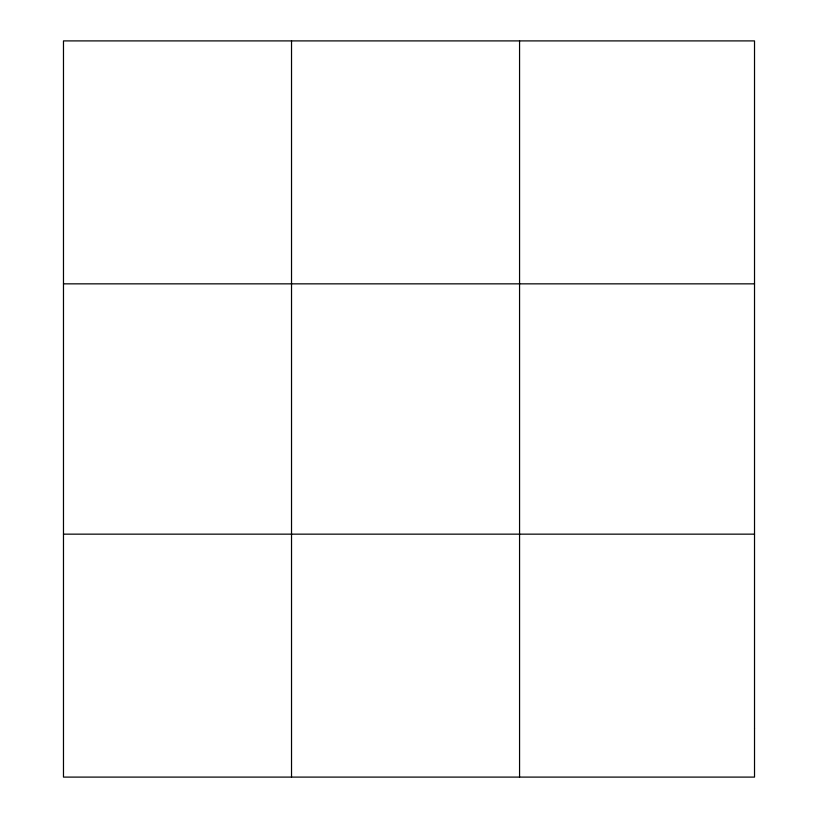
<?xml version="1.0" encoding="UTF-8"?>
<svg xmlns="http://www.w3.org/2000/svg" width="818" height="818" viewBox="0 0 818 818"><rect width="100%" height="100%" fill="white"/><g stroke="black" fill="none" stroke-linecap="round" stroke-linejoin="round"><path stroke-width="1.23" d="M291.525 40.9L291.525 777.1M519.563 40.9L519.563 777.1M63.477 283.846L754.523 283.846M63.477 534.154L754.523 534.154M754.523 728.511L754.523 777.1L63.477 777.1L63.477 40.9L754.523 40.9L754.523 728.511"/></g></svg>
